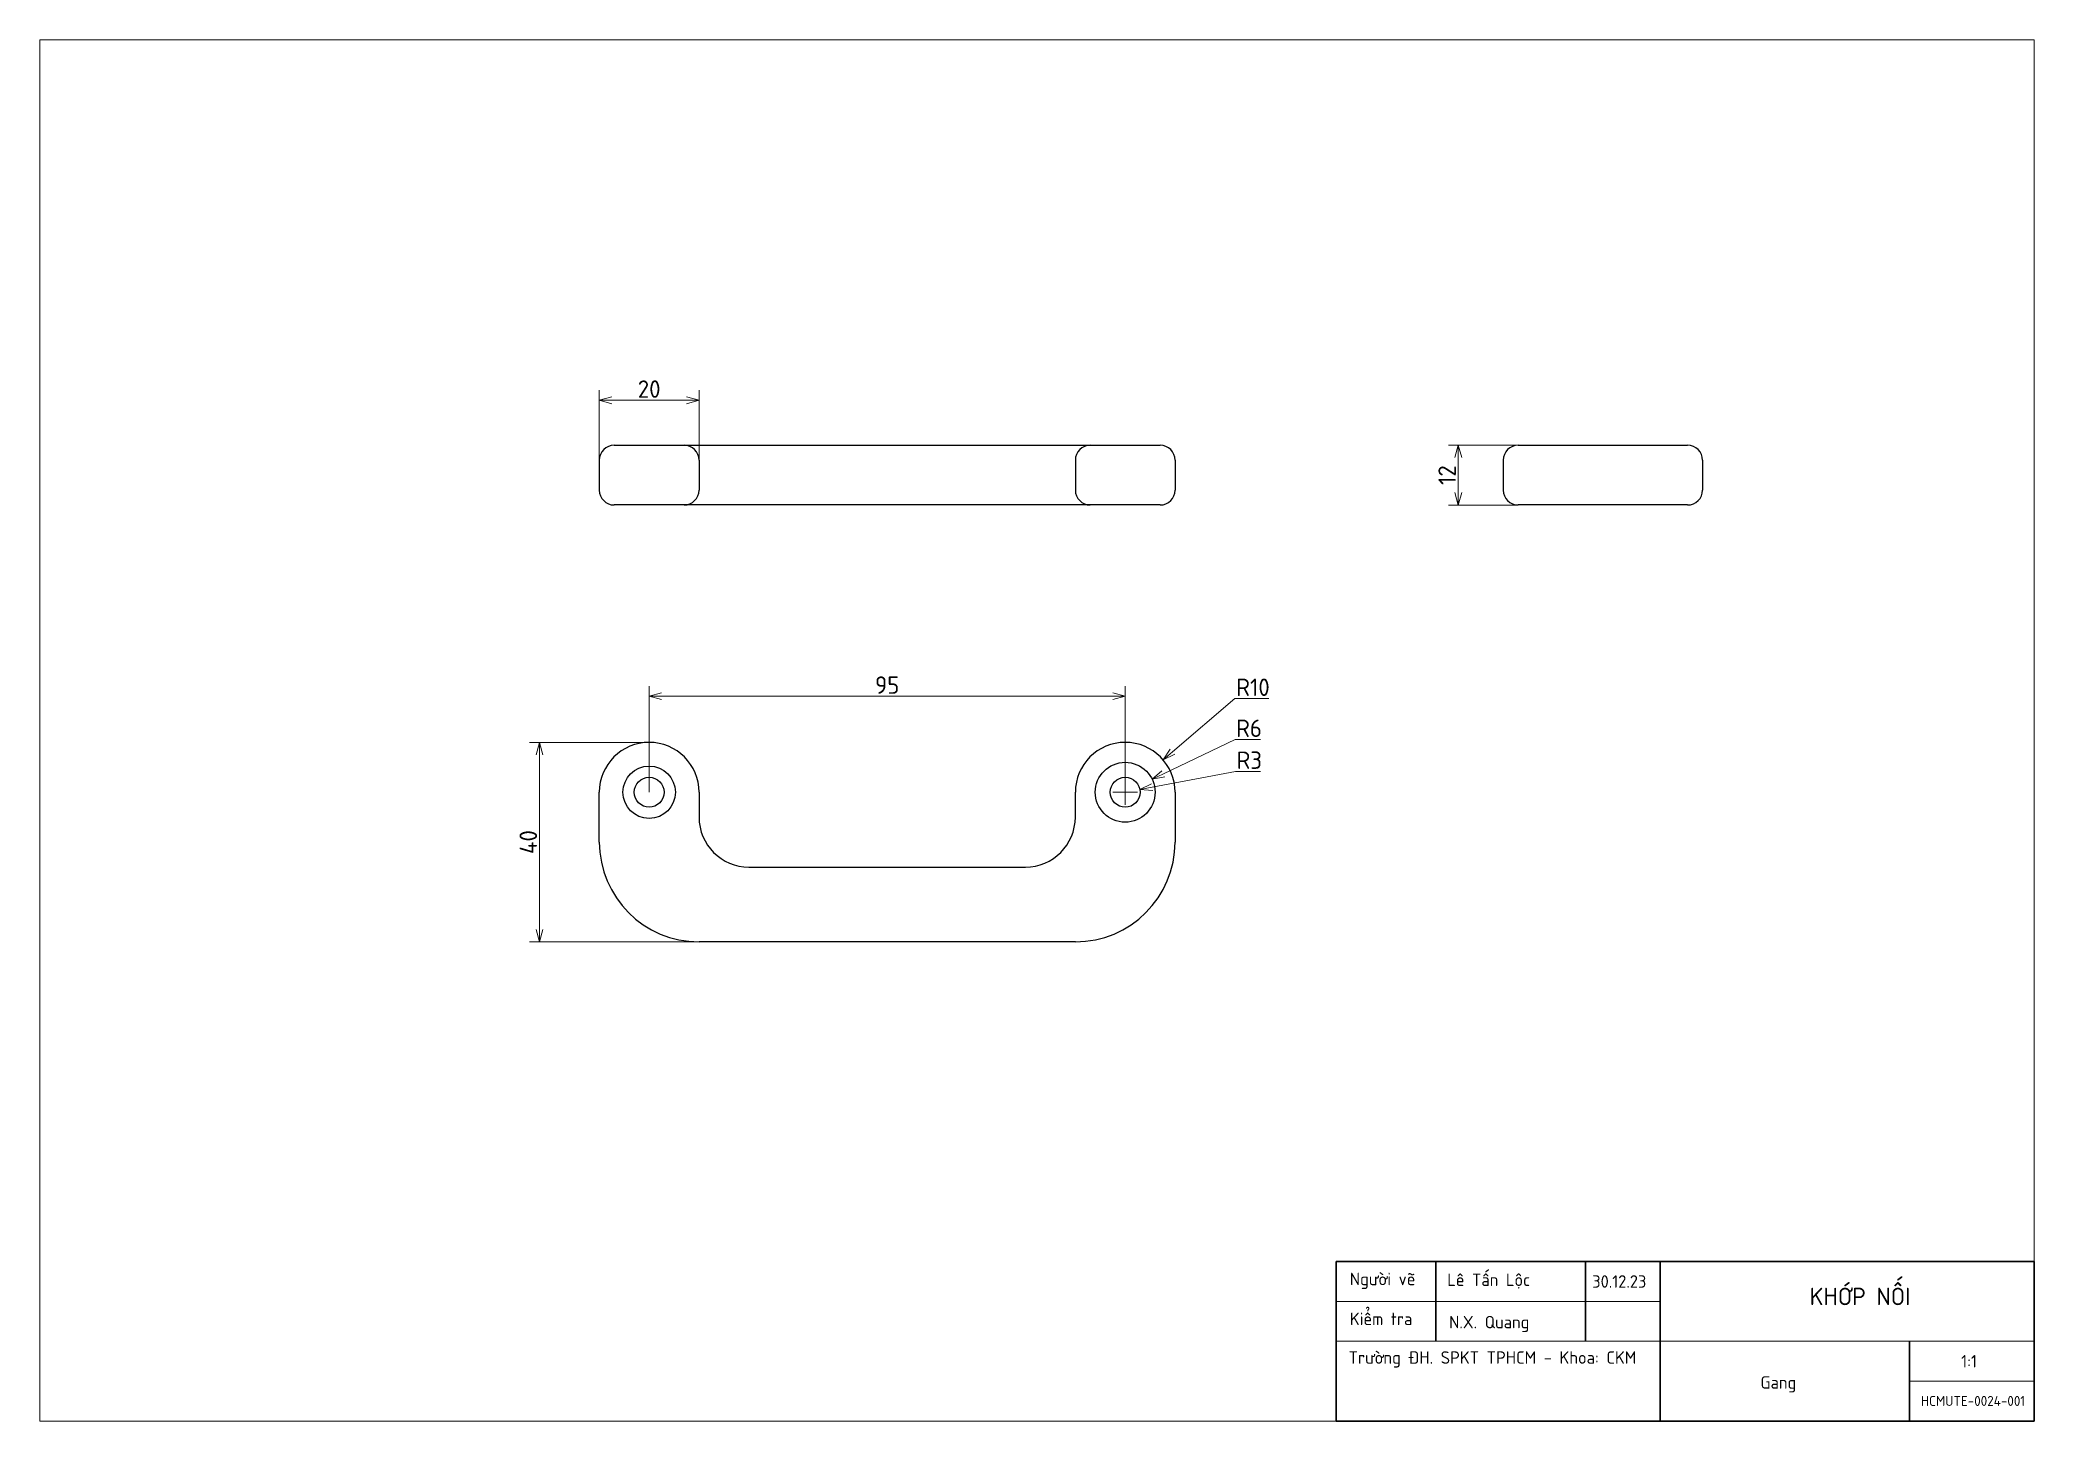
# Paper-space layout 'Sheet' of a CAD drawing. Header units: millimetres. Extents: x 10 to 410, y 10 to 287.
# The model-space entities are those that its viewports show. They can reach past a viewport. Long polylines and large blocks are cut down to what shows.
import ezdxf

# ---------------------------------------------------------------- set-up
doc = ezdxf.new("R2010")
doc.units = ezdxf.units.MM
doc.layers.add('NetDam', color=7, linetype='Continuous', lineweight=35)
doc.layers.add('Netmanh', color=5, linetype='Continuous', lineweight=13)
doc.styles.add('Note Text (ISO)', font='tcvn+7284-2003r.ttf')
doc.dimstyles.new('Default (ISO)$0', dxfattribs={"dimtxt": 3.5, "dimasz": 2.5, "dimexe": 2, "dimexo": 0, "dimgap": 0.5, "dimtad": 1, "dimtxsty": 'Note Text (ISO)', "dimblk": 'OPEN30', "dimblk1": 'OPEN30', "dimblk2": 'OPEN90', "dimcen": 2.5, "dimclrd": 256, "dimclre": 256, "dimclrt": 256, "dimazin": 0, "dimtfac": 1, "dimtofl": 0, "dimtmove": 0, "dimatfit": 3, "dimldrblk": 'OPEN30', "dimfxl": 1, "dimtolj": 1, "dimtzin": 0, "dimlwd": -1, "dimlwe": -1, "dimarcsym": 0})
doc.dimstyles.new('Default (ISO)$4', dxfattribs={"dimtxt": 3.5, "dimasz": 2.5, "dimexe": 2, "dimexo": 0, "dimgap": 0.5, "dimtad": 1, "dimtih": 1, "dimtoh": 1, "dimtxsty": 'Note Text (ISO)', "dimblk": 'OPEN30', "dimblk1": 'OPEN30', "dimblk2": 'OPEN90', "dimcen": 2.5, "dimclrd": 256, "dimclre": 256, "dimclrt": 256, "dimazin": 0, "dimtfac": 1, "dimtofl": 0, "dimtmove": 0, "dimatfit": 3, "dimldrblk": 'OPEN30', "dimfxl": 1, "dimtolj": 1, "dimtzin": 0, "dimlwd": -1, "dimlwe": -1, "dimarcsym": 0})

# ---------------------------------------------------------------- blocks, each defined once
blk = doc.blocks.new('_Open30')
at = {"color": 0, "linetype": 'ByBlock', "lineweight": -2}
for p, q in [((-1, 0.27), (0, 0)), ((0, 0), (-1, -0.27)), ((0, 0), (-1, 0))]:
    blk.add_line(p, q, dxfattribs=at)
blk = doc.blocks.new('*D12')
at = {"layer": 'Defpoints', "color": 0, "transparency": 16777216}
for p in [(142.21, 214.72), (122.21, 202.72), (142.21, 202.72)]:
    blk.add_point(p, dxfattribs=at)
at = {"layer": 'Netmanh', "linetype": 'Continuous', "transparency": 16777216}
for p, q in [((122.21, 202.72), (122.21, 216.72)), ((142.21, 202.72), (142.21, 216.72)), ((124.71, 214.72), (139.71, 214.72))]:
    blk.add_line(p, q, dxfattribs=at)
at = {"layer": 'Netmanh', "transparency": 16777216, "xscale": 2.5, "yscale": 2.5, "zscale": 2.5, "rotation": 180}
blk.add_blockref('_Open30', (122.21, 214.72), dxfattribs=at)
at = {"layer": 'Netmanh', "transparency": 16777216, "xscale": 2.5, "yscale": 2.5, "zscale": 2.5}
blk.add_blockref('_Open30', (142.21, 214.72), dxfattribs=at)
at = {"layer": 'Netmanh', "transparency": 16777216, "insert": (132.21, 216.97), "char_height": 3.5, "attachment_point": 5, "style": 'Note Text (ISO)'}
blk.add_mtext('\\A1;20', dxfattribs=at)
blk = doc.blocks.new('_Open90')
at = {"color": 0, "linetype": 'ByBlock', "lineweight": -2}
for p, q in [((0, 0), (-1, 0)), ((-0.5, 0.5), (0, 0)), ((0, 0), (-0.5, -0.5))]:
    blk.add_line(p, q, dxfattribs=at)
blk = doc.blocks.new('*D13')
at = {"layer": 'Defpoints', "color": 0, "transparency": 16777216}
for p in [(227.69, 155.36), (132.21, 136.12), (227.69, 136.12)]:
    blk.add_point(p, dxfattribs=at)
at = {"layer": 'Netmanh', "linetype": 'Continuous', "transparency": 16777216}
for p, q in [((132.21, 136.12), (132.21, 157.36)), ((227.69, 136.12), (227.69, 157.36)), ((134.71, 155.36), (225.19, 155.36))]:
    blk.add_line(p, q, dxfattribs=at)
at = {"layer": 'Netmanh', "transparency": 16777216, "xscale": 2.5, "yscale": 2.5, "zscale": 2.5, "rotation": 180}
blk.add_blockref('_Open30', (132.21, 155.36), dxfattribs=at)
at = {"layer": 'Netmanh', "transparency": 16777216, "xscale": 2.5, "yscale": 2.5, "zscale": 2.5}
blk.add_blockref('_Open30', (227.69, 155.36), dxfattribs=at)
at = {"layer": 'Netmanh', "transparency": 16777216, "insert": (179.95, 157.61), "char_height": 3.5, "attachment_point": 5, "style": 'Note Text (ISO)'}
blk.add_mtext('\\A1;95', dxfattribs=at)
blk = doc.blocks.new('*D14')
at = {"layer": 'Defpoints', "color": 0, "transparency": 16777216}
for p in [(132.21, 146.11), (110.21, 106.12), (142.21, 106.12)]:
    blk.add_point(p, dxfattribs=at)
at = {"layer": 'Netmanh', "linetype": 'Continuous', "transparency": 16777216}
for p, q in [((132.21, 146.11), (108.21, 146.11)), ((110.21, 143.61), (110.21, 108.62)), ((142.21, 106.12), (108.21, 106.12))]:
    blk.add_line(p, q, dxfattribs=at)
at = {"layer": 'Netmanh', "transparency": 16777216, "xscale": 2.5, "yscale": 2.5, "zscale": 2.5}
for p, rotation in [((110.21, 146.11), 90), ((110.21, 106.12), 270)]:
    blk.add_blockref('_Open30', p, dxfattribs=dict(at, rotation=rotation))
at = {"layer": 'Netmanh', "transparency": 16777216, "insert": (107.96, 126.12), "char_height": 3.5, "attachment_point": 5, "rotation": 90, "style": 'Note Text (ISO)'}
blk.add_mtext('\\A1;40', dxfattribs=at)
blk = doc.blocks.new('*D15')
at = {"layer": 'Defpoints', "color": 0, "transparency": 16777216}
for p in [(235.28, 142.62), (227.69, 136.12)]:
    blk.add_point(p, dxfattribs=at)
at = {"layer": 'Netmanh', "linetype": 'Continuous', "transparency": 16777216}
for p, q in [((249.67, 154.92), (237.18, 144.24)), ((256.47, 154.92), (249.67, 154.92))]:
    blk.add_line(p, q, dxfattribs=at)
at = {"layer": 'Netmanh', "transparency": 16777216}
for p, q in [((225.19, 136.12), (230.19, 136.12)), ((227.69, 133.62), (227.69, 138.62))]:
    blk.add_line(p, q, dxfattribs=at)
at = {"layer": 'Netmanh', "transparency": 16777216, "xscale": 2.5, "yscale": 2.5, "zscale": 2.5, "rotation": 220.5504764116162}
blk.add_blockref('_Open30', (235.28, 142.62), dxfattribs=at)
at = {"layer": 'Netmanh', "transparency": 16777216, "insert": (253.32, 157.17), "char_height": 3.5, "attachment_point": 5, "style": 'Note Text (ISO)'}
blk.add_mtext('\\A1;R10', dxfattribs=at)
blk = doc.blocks.new('*D16')
at = {"layer": 'Defpoints', "color": 0, "transparency": 16777216}
for p in [(227.69, 136.12), (233.1, 138.71)]:
    blk.add_point(p, dxfattribs=at)
at = {"layer": 'Netmanh', "linetype": 'Continuous', "transparency": 16777216}
for p, q in [((249.75, 146.7), (235.35, 139.79)), ((254.8, 146.7), (249.75, 146.7))]:
    blk.add_line(p, q, dxfattribs=at)
at = {"layer": 'Netmanh', "transparency": 16777216}
for p, q in [((225.19, 136.12), (230.19, 136.12)), ((227.69, 133.62), (227.69, 138.62))]:
    blk.add_line(p, q, dxfattribs=at)
at = {"layer": 'Netmanh', "transparency": 16777216, "xscale": 2.5, "yscale": 2.5, "zscale": 2.5, "rotation": 205.6159491096868}
blk.add_blockref('_Open30', (233.1, 138.71), dxfattribs=at)
at = {"layer": 'Netmanh', "transparency": 16777216, "insert": (252.53, 148.95), "char_height": 3.5, "attachment_point": 5, "style": 'Note Text (ISO)'}
blk.add_mtext('\\A1;R6', dxfattribs=at)
blk = doc.blocks.new('*D17')
at = {"layer": 'Defpoints', "color": 0, "transparency": 16777216}
for p in [(227.69, 136.12), (230.63, 136.67)]:
    blk.add_point(p, dxfattribs=at)
at = {"layer": 'Netmanh', "linetype": 'Continuous', "transparency": 16777216}
for p, q in [((249.8, 140.3), (233.09, 137.14)), ((254.85, 140.3), (249.8, 140.3))]:
    blk.add_line(p, q, dxfattribs=at)
at = {"layer": 'Netmanh', "transparency": 16777216}
for p, q in [((225.19, 136.12), (230.19, 136.12)), ((227.69, 133.62), (227.69, 138.62))]:
    blk.add_line(p, q, dxfattribs=at)
at = {"layer": 'Netmanh', "transparency": 16777216, "xscale": 2.5, "yscale": 2.5, "zscale": 2.5, "rotation": 190.7086817546307}
blk.add_blockref('_Open30', (230.63, 136.67), dxfattribs=at)
at = {"layer": 'Netmanh', "transparency": 16777216, "insert": (252.58, 142.55), "char_height": 3.5, "attachment_point": 5, "style": 'Note Text (ISO)'}
blk.add_mtext('\\A1;R3', dxfattribs=at)
blk = doc.blocks.new('*D18')
at = {"layer": 'Defpoints', "color": 0, "transparency": 16777216}
for p in [(306.51, 205.72), (294.51, 193.72), (306.51, 193.72)]:
    blk.add_point(p, dxfattribs=at)
at = {"layer": 'Netmanh', "linetype": 'Continuous', "transparency": 16777216}
for p, q in [((306.51, 205.72), (292.51, 205.72)), ((294.51, 203.22), (294.51, 196.22)), ((306.51, 193.72), (292.51, 193.72))]:
    blk.add_line(p, q, dxfattribs=at)
at = {"layer": 'Netmanh', "transparency": 16777216, "xscale": 2.5, "yscale": 2.5, "zscale": 2.5}
for p, rotation in [((294.51, 205.72), 90), ((294.51, 193.72), 270)]:
    blk.add_blockref('_Open30', p, dxfattribs=dict(at, rotation=rotation))
at = {"layer": 'Netmanh', "transparency": 16777216, "insert": (292.26, 199.72), "char_height": 3.5, "attachment_point": 5, "rotation": 90, "style": 'Note Text (ISO)'}
blk.add_mtext('\\A1;12', dxfattribs=at)

msp = doc.modelspace()

# ---------------------------------------------------------------- linework, layer by layer
at = {"color": 7, "linetype": 'Continuous', "lineweight": 25}
for p, q in [((209.95, 332.96), (223.95, 332.96)), ((223.95, 332.96), (236.95, 332.96)), ((236.95, 332.96), (292.43, 332.96)), ((292.43, 332.96), (305.43, 332.96)), ((305.43, 332.96), (319.43, 332.96)), ((391.25, 332.96), (398.24, 332.96)), ((398.24, 332.96), (408.24, 332.96)), ((408.24, 332.96), (425.24, 332.96)), ((206.95, 329.96), (206.95, 323.97)), ((226.95, 329.96), (226.95, 323.97)), ((302.43, 329.96), (302.43, 323.97)), ((322.43, 329.96), (322.43, 323.97)), ((388.25, 329.96), (388.25, 323.97)), ((428.24, 329.96), (428.24, 323.97)), ((223.95, 320.97), (209.95, 320.97)), ((236.95, 320.97), (223.95, 320.97)), ((292.43, 320.97), (236.95, 320.97)), ((305.43, 320.97), (292.43, 320.97)), ((319.43, 320.97), (305.43, 320.97)), ((398.24, 320.97), (391.25, 320.97)), ((408.24, 320.97), (398.24, 320.97)), ((425.24, 320.97), (408.24, 320.97)), ((206.95, 253.36), (206.95, 263.36)), ((226.95, 263.36), (226.95, 258.36)), ((302.43, 258.36), (302.43, 263.36)), ((322.43, 263.36), (322.43, 253.36)), ((236.95, 248.36), (292.43, 248.36)), ((302.43, 233.37), (226.95, 233.37))]:
    msp.add_line(p, q, dxfattribs=at)
for centre, radius in [((216.95, 263.36), 5.25), ((216.95, 263.36), 3), ((312.43, 263.36), 3)]:
    msp.add_circle(centre, radius, dxfattribs=at)
at = {"color": 7, "linetype": 'Continuous'}
msp.add_circle((312.43, 263.36), 6, dxfattribs=at)
at = {"color": 7, "linetype": 'Continuous', "lineweight": 25}
for centre, radius, start, end in [((209.95, 329.96), 3, 90, 180), ((223.95, 329.96), 3, 0, 90), ((305.43, 329.96), 3, 90, 180), ((319.43, 329.96), 3, 0, 90), ((391.25, 329.96), 3, 90, 180), ((425.24, 329.96), 3, 0, 90), ((209.95, 323.97), 3, 180, 270), ((223.95, 323.97), 3, 270, 0), ((305.43, 323.97), 3, 180, 270), ((319.43, 323.97), 3, 270, 0), ((391.25, 323.97), 3, 180, 270), ((425.24, 323.97), 3, 270, 0), ((216.95, 263.36), 10, 0, 180), ((312.43, 263.36), 10, 0, 180), ((236.95, 258.36), 10, 180, 270), ((292.43, 258.36), 10, 270, 0), ((226.95, 253.36), 20, 180, 270), ((302.43, 253.36), 20, 270, 0)]:
    msp.add_arc(centre, radius, start, end, dxfattribs=at)

psp = doc.layouts.new('Sheet')

# ---------------------------------------------------------------- linework, layer by layer
at = {"layer": 'NetDam'}
for p, q in [((270, 42), (410, 42)), ((270, 10), (270, 42)), ((290, 42), (290, 26)), ((320, 42), (320, 26)), ((335, 42), (335, 10)), ((410, 42), (410, 10)), ((385, 26), (385, 10)), ((410, 10), (270, 10))]:
    psp.add_line(p, q, dxfattribs=at)
at = {"layer": 'Netmanh'}
for p, q in [((270, 34), (335, 34)), ((270, 26), (410, 26)), ((385, 18), (410, 18))]:
    psp.add_line(p, q, dxfattribs=at)

# ---------------------------------------------------------------- texts
at = {"layer": 'NetDam', "attachment_point": 1}
for s, insert, char_height in [('{\\fTCVN 7284|b0|i0|c0|p34;Lê Tấn Lộc}', (292.286, 39.59), 2.5), ('{\\fTCVN 7284|b0|i0|c0|p34;Người vẽ}', (272.75, 39.75), 2.5), ('{\\fTCVN 7284|b0|i0|c0|p34;30.12.23}', (321.374, 39.25), 2.5), ('{\\fTCVN 7284|b0|i0|c0|p34;KHỚP NỐI}', (364.98, 36.75), 3.5), ('{\\fTCVN 7284|b0|i0|c0|p34;Kiểm tra}', (272.75, 31.75), 2.5), ('{\\fTCVN 7284|b0|i0|c0|p34;N.X. Quang}', (292.668, 31.108), 2.5), ('{\\fTCVN 7284|b0|i0|c0|p34;Trường ĐH. SPKT TPHCM - Khoa: CKM}', (272.498, 24), 2.5), ('{\\fTCVN 7284|b0|i0|c0|p34;1:1}', (395.374, 23.25), 2.5), ('{\\fTCVN 7284|b0|i0|c0|p34;Gang}', (355.11, 19), 2.5), ('{\\fTCVN 7284|b0|i0|c0|p34;HCMUTE-0024-001}', (387.284, 15.045), 2)]:
    psp.add_mtext(s, dxfattribs=dict(at, insert=insert, char_height=char_height))

# ---------------------------------------------------------------- dimensions: what is measured, and where the dimension line sits
at = {"layer": 'Netmanh'}
for base, p1, p2, override, picture, middle in [((142.2081, 214.7204), (122.2129, 202.7204), (142.2081, 202.7204), {"dimlfac": -1, "dimpost": ''}, '*D12', (132.2105, 216.9704)), ((227.687, 155.365), (132.21, 136.117), (227.687, 136.117), {"dimdec": 0, "dimlfac": -1, "dimpost": ''}, '*D13', (179.949, 157.615))]:
    dim = psp.add_linear_dim(base=base, p1=p1, p2=p2, dimstyle='Default (ISO)$0', override=override, dxfattribs=at)
    dim.commit()
    dim.dimension.update_dxf_attribs({"geometry": picture, "text_midpoint": middle})
for base, p1, p2, picture, middle in [((294.506, 193.723), (306.506, 205.72), (306.506, 193.723), '*D18', (292.256, 199.721)), ((110.213, 106.125), (132.21, 146.115), (142.208, 106.125), '*D14', (107.963, 126.12))]:
    dim = psp.add_linear_dim(base=base, p1=p1, p2=p2, angle=90, dimstyle='Default (ISO)$0', override={"dimdec": 0, "dimlfac": -1, "dimpost": ''}, dxfattribs=at)
    dim.commit()
    dim.dimension.update_dxf_attribs({"geometry": picture, "text_midpoint": middle})
for mpoint, override, picture, middle in [((235.284, 142.617), {"dimdec": 0, "dimlfac": -1, "dimpost": ''}, '*D15', (253.318, 154.924)), ((233.096, 138.711), {"dimdec": 0, "dimlfac": -1, "dimpost": ''}, '*D16', (252.525, 146.696)), ((230.634, 136.675), {"dimdec": 0, "dimlfac": -1}, '*D17', (249.803, 140.3))]:
    dim = psp.add_radius_dim(center=(227.687, 136.117), mpoint=mpoint, dimstyle='Default (ISO)$4', override=override, dxfattribs=at)
    dim.commit()
    dim.dimension.update_dxf_attribs({"geometry": picture, "text_midpoint": middle, "dimtype": 164})

# ---------------------------------------------------------------- viewports
at = {"layer": 'NetDam'}
psp.add_viewport(center=(210, 148.5), size=(400, 277), view_center_point=(294.74, 275.744), view_height=277, dxfattribs=at)

doc.saveas('drawing.dxf')
